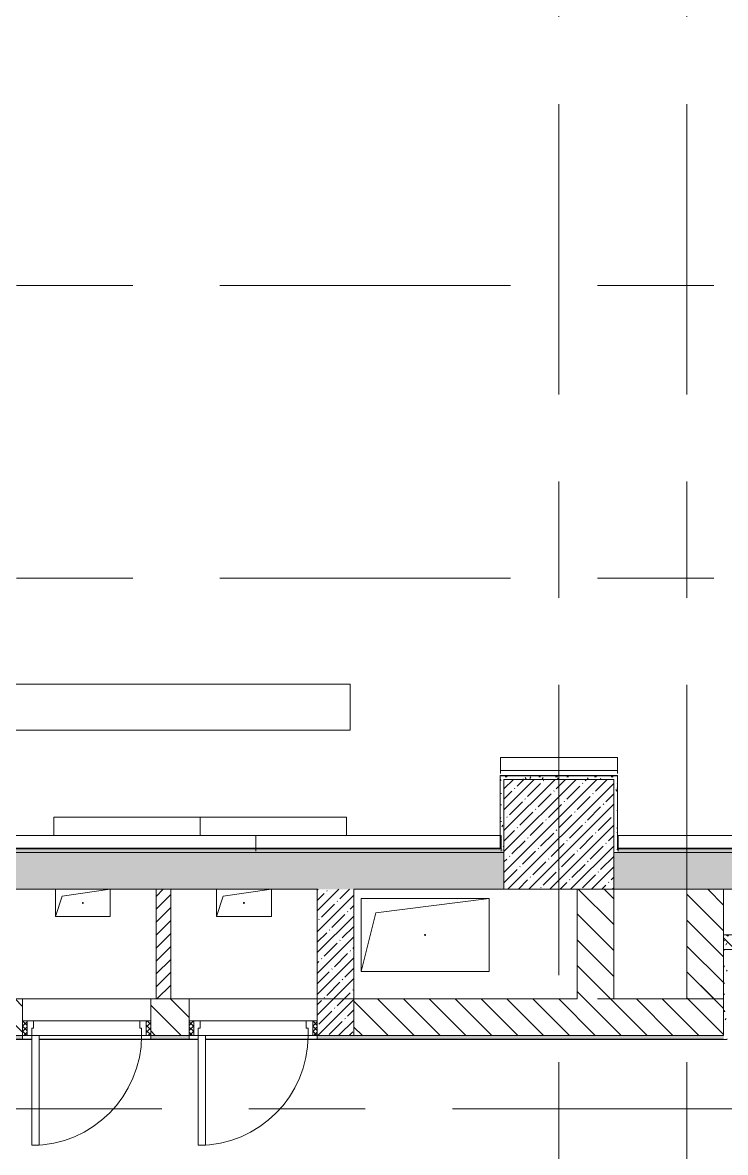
# Model space of a CAD drawing. Header units: millimetres. Extents: x 35147 to 231677, y -8553 to 29000.
# Drawn here: x 57530 to 61370, y 10261 to 16438 of the extents above; entities that cross this region are included whole.
import ezdxf

# ---------------------------------------------------------------- set-up
doc = ezdxf.new("R2010")
doc.units = ezdxf.units.MM
doc.linetypes.add('Осевая', pattern=[3175, 635, -476.25, 1587.5, -476.25])
for name, color, linetype, lineweight in [('A-DOOR', 7, 'Continuous', 9), ('A-DOOR-1', 7, 'Continuous', 13), ('A-DOOR-FRAM', 7, 'Continuous', 13), ('A-DOOR-FRAM-1', 7, 'Continuous', 9), ('A-GENM', 7, 'Continuous', 9), ('A-WALL', 7, 'Continuous', 9), ('I-WALL', 7, 'Continuous', 9), ('S-COLS', 7, 'Continuous', 9), ('Оси-2', 7, 'Осевая', 9)]:
    doc.layers.add(name, color=color, linetype=linetype, lineweight=lineweight)
for name, color, linetype, lineweight, true_color in [('A-WALL-1', 7, 'Continuous', 9, 0x3c3c3c), ('A-WALL-FNSH-1', 7, 'Continuous', 9, 0x3c3c3c), ('I-FURN-1', 7, 'Continuous', 9, 0xf0f0f0)]:
    doc.layers.add(name, color=color, linetype=linetype, lineweight=lineweight, true_color=true_color)
pattern_1 = [(135, (0, 0), (-70.71068, -70.71068), [])]
pattern_2 = [(45, (0, 0), (-57.02463, 57.02463), []), (45, (57.025, 0), (-57.02463, 57.02463), [100.806, -20.161, 3.353, -16.808])]
pattern_3 = [(0, (0, 0), (121.92, 30.48), [10.058, -81.382, 10.058, -81.382, -487.68]), (0, (0, 0), (121.92, 30.48), [-182.88, 10.058, -172.822, 10.058, -81.382, -213.36]), (0, (0, 0), (121.92, 30.48), [-457.2, 10.058, -50.902, 10.058, -142.342]), (120, (45.72, 15.24), (-87.356454, 90.345817), [10.058, -81.382, 10.058, -81.382, -487.68]), (120, (45.72, 15.24), (-87.356454, 90.345817), [-182.88, 10.058, -172.822, 10.058, -81.382, -213.36]), (120, (45.72, 15.24), (-87.356454, 90.345817), [-457.2, 10.058, -50.902, 10.058, -142.342]), (240, (60.96, 76.2), (-34.563546, -120.825817), [10.058, -81.382, 10.058, -81.382, -487.68]), (240, (60.96, 76.2), (-34.563546, -120.825817), [-182.88, 10.058, -172.822, 10.058, -81.382, -213.36]), (240, (60.96, 76.2), (-34.563546, -120.825817), [-457.2, 10.058, -50.902, 10.058, -142.342])]

# ---------------------------------------------------------------- blocks, each defined once
blk = doc.blocks.new('BSC_Колонна _Прямоугольная - 600х600-V21-План размещения напольных электротехнических лючков и розеток 2 этажа в осях 12-23')
at = {"layer": 'S-COLS'}
h = blk.add_hatch(dxfattribs=at)
h.set_pattern_fill('FP_32', color=256, style=0, pattern_type=2)
h.set_pattern_definition([(45, (-60460, -12000), (-57.02463, 57.02463), []), (45, (-60402.975, -12000), (-57.02463, 57.02463), [100.806, -20.161, 3.353, -16.808])])
h.paths.add_polyline_path([(-300, -300), (300, -300), (300, 300), (-300, 300), (-300, -83.8)])
for p, q in [((300, 300), (-300, 300)), ((-300, 300), (-300, -300)), ((300, -300), (300, 300)), ((-300, -300), (300, -300))]:
    blk.add_line(p, q, dxfattribs=at)
blk = doc.blocks.new('110_Дверь_СКБ_1Ст - д-18 700x2100h_Технический шкаф ЭОМ и СС-23257539-План размещения напольных электротехнических лючков и розеток 2 этажа в осях 12-23')
at = {"layer": 'A-DOOR'}
h = blk.add_hatch(dxfattribs=at)
h.set_pattern_fill('FP_50', color=256, style=0, pattern_type=2)
h.set_pattern_definition([(135, (1951.41, 164.685), (-14.14214, -14.14214), []), (225, (1951.41, 164.685), (14.14214, -14.14214), [])])
h.paths.add_polyline_path([(362.5, 100), (337.5, 100), (337.5, 20), (362.5, 20)])
at = {"layer": 'A-DOOR-FRAM-1'}
h = blk.add_hatch(dxfattribs=at)
h.set_pattern_fill('FP_51', color=256, style=0, pattern_type=2)
h.set_pattern_definition([(45, (-171.384, 164.685), (-14.1421, 14.1421), []), (135, (-171.384, 164.685), (-14.1421, -14.1421), [])])
h.paths.add_polyline_path([(-312.5, 100), (-337.5, 100), (-337.5, 20), (-312.5, 20)])
at = {"layer": 'A-DOOR'}
blk.add_arc((312.5, 100), 600, 90, 180, dxfattribs=at)
at = {"layer": 'A-DOOR-1'}
for p, q in [((312.5, 700), (272.5, 700)), ((272.5, 700), (272.5, 100)), ((312.5, 100), (312.5, 700)), ((272.5, 100), (312.5, 100))]:
    blk.add_line(p, q, dxfattribs=at)
at = {"layer": 'A-DOOR-FRAM'}
for p, q in [((-312.5, 100), (-337.5, 100)), ((-337.5, 100), (-337.5, 20)), ((-287.5, 100), (-312.5, 100)), ((-312.5, 100), (-312.5, 20)), ((-312.5, 20), (-312.5, 100)), ((-287.5, 60), (-287.5, 100)), ((312.5, 100), (312.5, 60)), ((337.5, 100), (312.5, 100)), ((337.5, 20), (337.5, 100)), ((362.5, 100), (337.5, 100)), ((337.5, 100), (337.5, 20)), ((362.5, 20), (362.5, 100)), ((-337.5, 20), (-312.5, 20)), ((-312.5, 20), (-277.5, 20)), ((-277.5, 60), (-287.5, 60)), ((-277.5, 20), (-277.5, 60)), ((312.5, 60), (302.5, 60)), ((302.5, 60), (302.5, 20)), ((302.5, 20), (337.5, 20)), ((337.5, 20), (362.5, 20))]:
    blk.add_line(p, q, dxfattribs=at)
at = {"layer": 'A-DOOR-FRAM-1'}
for p, q in [((-287.5, 100), (272.5, 100)), ((302.5, 20), (-277.5, 20))]:
    blk.add_line(p, q, dxfattribs=at)
blk = doc.blocks.new('GM_Отверстие прямоугольное _в плите_ - Отверстие-21620300-План размещения напольных электротехнических лючков и розеток 2 этажа в осях 12-23')
at = {"layer": 'A-GENM'}
for p, q in [((-150, -75), (-150, 75)), ((-150, 75), (-150, -75)), ((-112.5, 37.5), (150, 75)), ((150, 75), (150, -75)), ((150, -75), (150, 75)), ((-150, -75), (-112.5, 37.5)), ((150, -75), (-150, -75)), ((-150, -75), (150, -75))]:
    blk.add_line(p, q, dxfattribs=at)
for start, end in [(360, 180), (180, 360)]:
    blk.add_arc((0, 0), 2.5, start, end, dxfattribs=at)
blk = doc.blocks.new('GM_Отверстие прямоугольное _в плите_ - Отверстие-21982021-План размещения напольных электротехнических лючков и розеток 2 этажа в осях 12-23')
at = {"layer": 'A-GENM'}
for p, q in [((-350, -200), (-350, 200)), ((-350, 200), (350, 200)), ((-270, 120), (350, 200)), ((350, 200), (350, -200)), ((-350, -200), (-270, 120)), ((350, -200), (-350, -200))]:
    blk.add_line(p, q, dxfattribs=at)
for start, end in [(360, 180), (180, 360)]:
    blk.add_arc((0, 0), 2.5, start, end, dxfattribs=at)
blk = doc.blocks.new('Стол базовый прямоугольный - 5_7-26328560-План размещения напольных электротехнических лючков и розеток 2 этажа в осях 12-23')
at = {"layer": 'I-FURN-1'}
for p, q in [((1000, 125), (-1000, 125)), ((-1000, 125), (-1000, -125)), ((1000, -125), (1000, 125)), ((-1000, -125), (1000, -125))]:
    blk.add_line(p, q, dxfattribs=at)
blk = doc.blocks.new('Мат в спортивном зале - Т4-V222-План размещения напольных электротехнических лючков и розеток 2 этажа в осях 12-23')
at = {"layer": 'I-FURN-1'}
for p, q in [((-458.7, 925.9), (-458.7, 906.7)), ((881.3, 909.3), (-458.7, 909.3)), ((-458.7, 909.3), (-458.7, 839.3)), ((-458.7, 839.3), (-458.7, 909.3)), ((-458.7, 909.3), (881.3, 909.3)), ((881.3, 906.7), (881.3, 925.9)), ((881.3, 839.3), (881.3, 909.3)), ((881.3, 909.3), (881.3, 839.3)), ((-458.7, 839.3), (881.3, 839.3)), ((645.4, 839.3), (-458.7, 839.3)), ((881.3, 839.3), (645.4, 839.3))]:
    blk.add_line(p, q, dxfattribs=at)
blk = doc.blocks.new('Мат в спортивном зале - Т4-V223-План размещения напольных электротехнических лючков и розеток 2 этажа в осях 12-23')
at = {"layer": 'I-FURN-1'}
for p, q in [((-458.7, 925.9), (-458.7, 906.7)), ((881.3, 909.3), (-458.7, 909.3)), ((-458.7, 909.3), (-458.7, 839.3)), ((-454.6, 909.3), (881.3, 909.3)), ((881.3, 906.7), (881.3, 925.9)), ((881.3, 839.3), (881.3, 909.3)), ((881.3, 909.3), (881.3, 839.3)), ((-458.7, 839.3), (881.3, 839.3)), ((385.4, 839.3), (-454.6, 839.3)), ((881.3, 839.3), (385.4, 839.3))]:
    blk.add_line(p, q, dxfattribs=at)
blk = doc.blocks.new('Мат в спортивном зале - Т4-V224-План размещения напольных электротехнических лючков и розеток 2 этажа в осях 12-23')
at = {"layer": 'I-FURN-1'}
for p, q in [((-458.7, 925.9), (-458.7, 906.7)), ((881.3, 909.3), (-458.7, 909.3)), ((-458.7, 909.3), (-458.7, 839.3)), ((-458.7, 842.5), (-458.7, 909.3)), ((-458.7, 909.3), (881.3, 909.3)), ((881.3, 906.7), (881.3, 925.9)), ((881.3, 839.3), (881.3, 909.3)), ((881.3, 909.3), (881.3, 839.3)), ((-458.7, 839.3), (-458.7, 842.5)), ((-458.7, 839.3), (881.3, 839.3)), ((5.4, 839.3), (-458.7, 839.3)), ((881.3, 839.3), (5.4, 839.3))]:
    blk.add_line(p, q, dxfattribs=at)
blk = doc.blocks.new('Мат в спортивном зале - Т8-31178830-План размещения напольных электротехнических лючков и розеток 2 этажа в осях 12-23')
at = {"layer": 'I-FURN-1'}
for p, q in [((881.3, -839.3), (241.3, -839.3)), ((241.3, -839.3), (241.3, -909.3)), ((241.3, -909.3), (241.3, -839.3)), ((241.3, -839.3), (881.3, -839.3)), ((881.3, -909.3), (881.3, -839.3)), ((881.3, -839.3), (881.3, -909.3)), ((241.3, -925.9), (241.3, -906.7)), ((241.3, -909.3), (881.3, -909.3)), ((881.3, -909.3), (241.3, -909.3)), ((881.3, -906.7), (881.3, -925.9))]:
    blk.add_line(p, q, dxfattribs=at)

msp = doc.modelspace()

# ---------------------------------------------------------------- hatches: boundary and pattern name
at = {"layer": 'I-WALL'}
h = msp.add_hatch(dxfattribs=at)
h.set_pattern_fill('FP_58', color=256, style=0, pattern_type=2)
h.set_pattern_definition(pattern_3)
h.paths.add_polyline_path([(60160, 11920), (60160, 12320), (60140, 12320), (60140, 11920), (60144.1, 11920)])
h = msp.add_hatch(dxfattribs=at)
h.set_pattern_fill('FP_58', color=256, style=0, pattern_type=2)
h.set_pattern_definition(pattern_3)
h.paths.add_polyline_path([(60760, 12300), (60780, 12300), (60780, 12320), (60160, 12320), (60160, 12300)])
h = msp.add_hatch(dxfattribs=at)
h.set_pattern_fill('FP_58', color=256, style=0, pattern_type=2)
h.set_pattern_definition(pattern_3)
h.paths.add_polyline_path([(60780, 11900), (60780, 12300), (60760, 12300), (60760, 11900)])
h = msp.add_hatch(dxfattribs=at)
h.set_pattern_fill('FP_17', color=256, style=0, pattern_type=2)
h.set_pattern_definition(pattern_2)
h.paths.add_polyline_path([(64380, 11700), (66160, 11700), (66160, 11900), (60760, 11900), (60760, 11700), (63260, 11700)])
h.paths.add_polyline_path([(59340, 11700), (60160, 11700), (60160, 11900), (54760, 11900), (54760, 11700), (59140, 11700)])
h = msp.add_hatch(dxfattribs=at)
h.set_pattern_fill('FP_58', color=256, style=0, pattern_type=2)
h.set_pattern_definition(pattern_3)
h.paths.add_polyline_path([(60160, 11900), (60160, 11920), (54780, 11920), (54780, 11900), (60112.1, 11900)])
h = msp.add_hatch(dxfattribs=at)
h.set_pattern_fill('FP_58', color=256, style=0, pattern_type=2)
h.set_pattern_definition(pattern_3)
h.paths.add_polyline_path([(65935, 11900), (66160, 11900), (66160, 11920), (60780, 11920), (60780, 11900), (64479.3, 11900)])
h = msp.add_hatch(dxfattribs=at)
h.set_pattern_fill('FP_22', color=256, style=0, pattern_type=2)
h.set_pattern_definition([(45, (0, 0), (-35.35534, 35.35534), [])])
h.paths.add_polyline_path([(58339.2, 11100), (58339.2, 11700), (58259.2, 11700), (58259.2, 11100)])
h = msp.add_hatch(dxfattribs=at)
h.set_pattern_fill('FP_17', color=256, style=0, pattern_type=2)
h.set_pattern_definition(pattern_2)
h.paths.add_polyline_path([(59340, 10900), (59340, 11700), (59140, 11700), (59140, 10900)])
h = msp.add_hatch(dxfattribs=at)
h.set_pattern_fill('FP_19', color=256, style=0, pattern_type=2)
h.set_pattern_definition(pattern_1)
h.paths.add_polyline_path([(60760, 11100), (60760, 11700), (60560, 11700), (60560, 11100)])
h = msp.add_hatch(dxfattribs=at)
h.set_pattern_fill('FP_19', color=256, style=0, pattern_type=2)
h.set_pattern_definition(pattern_1)
h.paths.add_polyline_path([(61360, 11100), (61360, 11700), (61160, 11700), (61160, 11100)])
h = msp.add_hatch(dxfattribs=at)
h.set_pattern_fill('FP_19', color=256, style=0, pattern_type=2)
h.set_pattern_definition(pattern_1)
h.paths.add_polyline_path([(61360, 10900), (61360, 11700), (61160, 11700), (61160, 10900)])
h = msp.add_hatch(dxfattribs=at)
h.set_pattern_fill('FP_27', color=256, style=0, pattern_type=2)
h.set_pattern_definition([(135, (0, 0), (-75.43415, -75.43415), [106.68, -17.78, 3.556, -17.78]), (135, (0, 75.39), (-75.43415, -75.43415), []), (50, (0, 0), (127.52922, -11.15758), [13.335, -146.685]), (355, (0, 0), (-24.66966, 133.74002), [10.668, -117.348]), (100.451, (10.63, -0.93), (102.85973, 122.58178), [11.333, -124.663]), (46.184, (0, 35.56), (189.75516, -29.43036), [20.002, -220.027]), (96.636, (15.81, 33.1), (166.1822, 173.1996), [17, -186.995]), (351.184, (0, 35.56), (166.18393, 173.1976), [16.002, -176.022]), (21, (17.78, 26.67), (106.13027, -71.58603), [13.335, -146.685]), (326, (17.78, 26.67), (43.26188, 128.93175), [10.668, -117.348]), (71.451, (26.62, 20.7), (149.39198, 57.34505), [11.333, -124.663]), (37.5, (0, 0), (2.162228, 59.188357), [3.353, -112.573, 3.353, -115.773, -117.792]), (37.5, (0, 0), (2.162228, 59.188357), [-235.052, 3.353, -114.44]), (7.5, (0, 0), (46.77386, 70.12615), [3.353, -64.567, 3.353, -109.906, -44.894]), (7.5, (0, 0), (46.77386, 70.12615), [-181.178, 3.353, -41.542]), (327.5, (-39.65, 0), (94.91367, -4.010093), [3.353, -41.097, 3.353, -135.331, -184.023]), (327.5, (-39.65, 0), (94.91367, -4.010093), [-183.134, 3.353, -180.67]), (317.5, (-57.43, 0), (103.69057, 17.79882), [3.353, -54.432, 3.353, -88.748, -130.683]), (317.5, (-57.43, 0), (103.69057, 17.79882), [-149.885, 3.353, -127.33])])
h.paths.add_polyline_path([(61960, 11370), (61960, 11450), (61360, 11450), (61360, 11370), (61567.9, 11370)])
h = msp.add_hatch(dxfattribs=at)
h.set_pattern_fill('FP_58', color=256, style=0, pattern_type=2)
h.set_pattern_definition(pattern_3)
h.paths.add_polyline_path([(61380, 10879), (61380, 11370), (61360, 11370), (61360, 10879)])
h = msp.add_hatch(dxfattribs=at)
h.set_pattern_fill('FP_19', color=256, style=0, pattern_type=2)
h.set_pattern_definition(pattern_1)
h.paths.add_polyline_path([(61160, 10900), (61160, 11100), (59340, 11100), (59340, 10900), (60840, 10900)])
h.paths.add_polyline_path([(58440, 10900), (58440, 11100), (58230, 11100), (58230, 10900)])
h.paths.add_polyline_path([(57310, 10900), (57530, 10900), (57530, 11100), (57310, 11100), (57310, 10980)])
h.paths.add_polyline_path([(56400, 10900), (56610, 10900), (56610, 11100), (56400, 11100), (56400, 10980)])
h.paths.add_polyline_path([(55500, 10900), (55500, 11100), (51910, 11100), (51910, 10900), (54289.2, 10900)])
h.paths.add_polyline_path([(51710, 10900), (51710, 11100), (47260.7, 11100), (47260.7, 10900), (49922, 10900)])
h = msp.add_hatch(dxfattribs=at)
h.set_pattern_fill('FP_58', color=256, style=0, pattern_type=2)
h.set_pattern_definition(pattern_3)
h.paths.add_polyline_path([(60840, 10880), (61360, 10880), (61360, 10900), (59140, 10900), (59140, 10880), (60112.1, 10880)])
h.paths.add_polyline_path([(58440, 10880), (58440, 10900), (58230, 10900), (58230, 10880)])
h.paths.add_polyline_path([(57310, 10880), (57530, 10880), (57530, 10900), (57310, 10900)])
h.paths.add_polyline_path([(55700, 10880), (55700, 10900), (47240.7, 10900), (47240.7, 10880), (54289.2, 10880)])
h.paths.add_polyline_path([(56400, 10880), (56610, 10880), (56610, 10900), (56400, 10900)])

# ---------------------------------------------------------------- linework, layer by layer
at = {"layer": 'A-WALL'}
for p, q in [((60140, 12320), (60140, 11920)), ((60780, 12320), (60780, 11920)), ((54780, 11920), (60140, 11920)), ((60760, 11900), (66160, 11900)), ((57310, 11100), (57530, 11100)), ((57310, 10900), (57530, 10900)), ((58230, 10900), (58440, 10900)), ((61360, 10900), (59140, 10900)), ((61360, 10879), (61360, 10880))]:
    msp.add_line(p, q, dxfattribs=at)
at = {"layer": 'A-WALL-1'}
for p, q in [((60780, 12320), (60140, 12320)), ((60160, 11900), (54760, 11900)), ((55700, 11700), (59140, 11700)), ((58259.2, 11700), (58259.2, 11100)), ((58339.2, 11100), (58339.2, 11700)), ((59140, 11700), (59140, 10980)), ((59340, 10900), (59340, 11700)), ((59340, 11700), (60160, 11700)), ((60560, 11700), (60560, 11100)), ((60760, 11100), (60760, 11700)), ((60760, 11700), (61960, 11700)), ((61160, 11700), (61160, 11100)), ((61360, 10900), (61360, 11700)), ((61960, 11450), (61360, 11450)), ((61960, 11370), (61360, 11370)), ((57530, 10980), (57530, 11100)), ((58440, 11100), (58230, 11100)), ((58230, 11100), (58230, 10980)), ((58440, 10980), (58440, 11100)), ((60560, 11100), (59340, 11100)), ((61360, 11100), (60760, 11100)), ((57530, 10880), (57530, 10900)), ((58230, 10900), (58230, 10880)), ((58440, 10880), (58440, 10900)), ((59140, 10900), (59140, 10880)), ((61360, 10879), (61380, 10879))]:
    msp.add_line(p, q, dxfattribs=at)
at = {"layer": 'A-WALL-FNSH-1'}
for p, q in [((60781, 12321), (60139, 12321)), ((60139, 12321), (60139, 11921)), ((60781, 11921), (60781, 12321)), ((60139, 11921), (54780, 11921)), ((66139, 11921), (60781, 11921)), ((60780, 11920), (66127, 11920)), ((57530, 10880), (57310, 10880)), ((57310, 10879), (57530, 10879)), ((57530, 10879), (57530, 10880)), ((58440, 10880), (58230, 10880)), ((58230, 10880), (58230, 10879)), ((58230, 10879), (58440, 10879)), ((58440, 10879), (58440, 10880)), ((61360, 10880), (59140, 10880)), ((59140, 10880), (59140, 10879)), ((59140, 10879), (61360, 10879))]:
    msp.add_line(p, q, dxfattribs=at)
at = {"layer": 'I-FURN-1'}
for p, q in [((58500, 12094.1), (57700, 12094.1)), ((57700, 12094.1), (57700, 11994.1)), ((57700, 11994.1), (57700, 12094.1)), ((57700, 12094.1), (58500, 12094.1)), ((59300, 12094.1), (58500, 12094.1)), ((58500, 12094.1), (58500, 11994.1)), ((58500, 11994.1), (58500, 12094.1)), ((58500, 12094.1), (59300, 12094.1)), ((58500, 11994.1), (58500, 12094.1)), ((58500, 12094.1), (58500, 11994.1)), ((59300, 11994.1), (59300, 12094.1)), ((59300, 12094.1), (59300, 11994.1)), ((57700, 11994.1), (58500, 11994.1)), ((58500, 11994.1), (57700, 11994.1)), ((58500, 11994.1), (59300, 11994.1)), ((59300, 11994.1), (58500, 11994.1))]:
    msp.add_line(p, q, dxfattribs=at)
at = {"layer": 'I-WALL'}
for p, q in [((57530, 11100), (58230, 11100)), ((58440, 11100), (59140, 11100)), ((57530, 10880), (57580, 10880)), ((57580, 10879), (57530, 10879)), ((57620, 10880), (58230, 10880)), ((58230, 10879), (57620, 10879)), ((58440, 10880), (58490, 10880)), ((58490, 10879), (58440, 10879)), ((58530, 10880), (59140, 10880)), ((59140, 10879), (58530, 10879))]:
    msp.add_line(p, q, dxfattribs=at)
at = {"layer": 'Оси-2'}
for p, q in [((60460, 593.7), (60460, 24898.1)), ((61160, 593.7), (61160, 24898.1)), ((38446.8, 15000), (81600, 15000)), ((38446.8, 13400), (81600, 13400)), ((38446.8, 11100), (82200, 11100)), ((39716.8, 10500), (82200, 10500))]:
    msp.add_line(p, q, dxfattribs=at)

# ---------------------------------------------------------------- block references
at = {"layer": 'A-DOOR', "rotation": 180}
for p in [(57892.5, 11000), (58802.5, 11000)]:
    msp.add_blockref('110_Дверь_СКБ_1Ст - д-18 700x2100h_Технический шкаф ЭОМ и СС-23257539-План размещения напольных электротехнических лючков и розеток 2 этажа в осях 12-23', p, dxfattribs=at)
at = {"layer": 'A-GENM'}
for name, p in [('GM_Отверстие прямоугольное _в плите_ - Отверстие-21620300-План размещения напольных электротехнических лючков и розеток 2 этажа в осях 12-23', (57859.2, 11625)), ('GM_Отверстие прямоугольное _в плите_ - Отверстие-21620300-План размещения напольных электротехнических лючков и розеток 2 этажа в осях 12-23', (58739.2, 11625)), ('GM_Отверстие прямоугольное _в плите_ - Отверстие-21982021-План размещения напольных электротехнических лючков и розеток 2 этажа в осях 12-23', (59729.2, 11450))]:
    msp.add_blockref(name, p, dxfattribs=at)
at = {"layer": 'I-FURN-1', "rotation": 180}
for name, p in [('Стол базовый прямоугольный - 5_7-26328560-План размещения напольных электротехнических лючков и розеток 2 этажа в осях 12-23', (58320, 12695)), ('Мат в спортивном зале - Т4-V222-План размещения напольных электротехнических лючков и розеток 2 этажа в осях 12-23', (58345.4, 12833.4)), ('Мат в спортивном зале - Т4-V223-План размещения напольных электротехнических лючков и розеток 2 этажа в осях 12-23', (59685.4, 12833.4)), ('Мат в спортивном зале - Т4-V224-План размещения напольных электротехнических лючков и розеток 2 этажа в осях 12-23', (61665.4, 12833.4))]:
    msp.add_blockref(name, p, dxfattribs=at)
at = {"layer": 'I-FURN-1'}
msp.add_blockref('Мат в спортивном зале - Т8-31178830-План размещения напольных электротехнических лючков и розеток 2 этажа в осях 12-23', (59899.5, 13258.9), dxfattribs=at)
at = {"layer": 'S-COLS'}
msp.add_blockref('BSC_Колонна _Прямоугольная - 600х600-V21-План размещения напольных электротехнических лючков и розеток 2 этажа в осях 12-23', (60460, 12000), dxfattribs=at)

doc.saveas('drawing.dxf')
